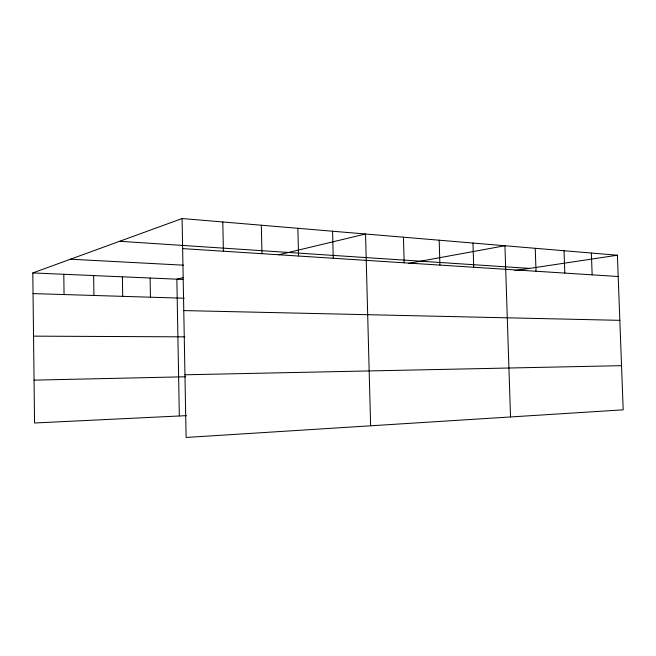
<?xml version="1.0" encoding="UTF-8"?>
<svg xmlns="http://www.w3.org/2000/svg" width="656" height="656" viewBox="0 0 656 656"><rect width="100%" height="100%" fill="white"/><g stroke="black" fill="none" stroke-linecap="round" stroke-linejoin="round"><path stroke-width="0.98" d="M186.411 415.633L34.555 422.997L32.8 272.937L182.089 218.538L617.386 255.225L623.2 409.836L186.099 437.462L182.089 218.538M183.549 277.578L176.858 279.177L179.334 415.978M278.726 254.79L365.548 234.003L370.624 425.801M408.499 263.384L504.94 245.746L510.524 416.954M514.804 270.6L617.386 255.225M34.055 380.136L185.697 376.765M184.951 374.789L621.535 365.663M33.538 336.143L184.959 336.848M183.778 310.583L619.838 320.333M33.038 293.601L184.254 298.242M32.8 272.937L182.901 279.44M70.495 259.202L183.418 265.18M182.639 248.608L618.19 276.512M119.687 241.277L529.474 268.402M591.359 253.027L592.155 274.839M564.021 250.723L564.808 273.093M535.247 248.304L536.026 271.248M472.968 243.056L473.722 267.254M439.184 240.203L439.922 265.09M403.44 237.193L404.162 262.802M332.576 231.224L333.248 258.259M297.881 228.296L298.537 256.029M261.342 225.221L261.965 253.692M222.802 221.974L223.393 251.215M150.117 278.021L150.437 297.209M122.393 276.824L122.697 296.356M93.636 275.577L93.923 295.471M63.796 274.282L64.058 294.552"/></g></svg>
